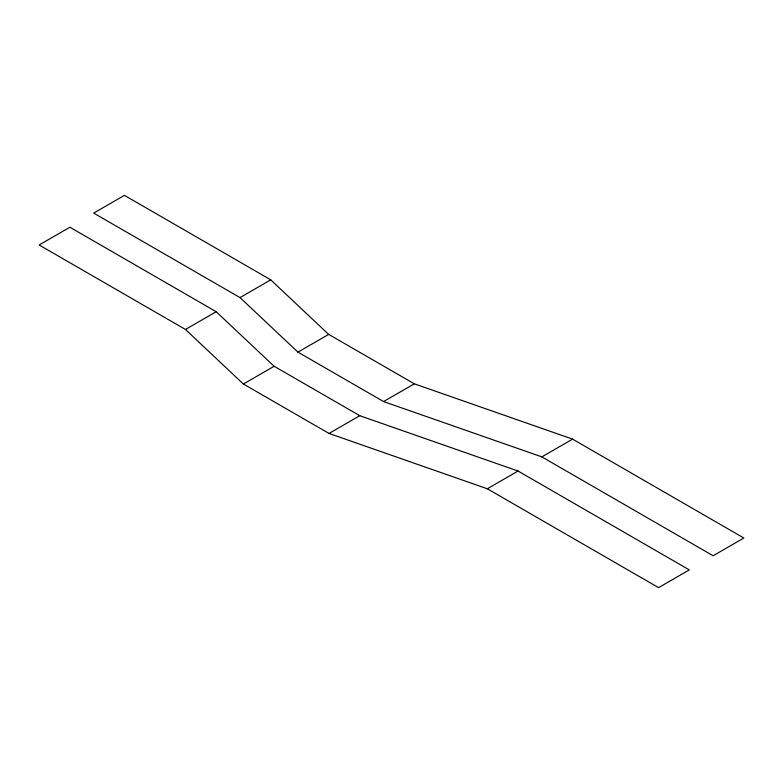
<?xml version="1.0" encoding="UTF-8"?>
<svg xmlns="http://www.w3.org/2000/svg" width="783" height="783" viewBox="0 0 783 783"><rect width="100%" height="100%" fill="white"/><g stroke="black" fill="none" stroke-linecap="round" stroke-linejoin="round"><path stroke-width="1.17" d="M270.761 279.844L124.428 195.358L93.686 213.103L240.019 297.589L270.761 279.844L328.645 334.41M216.216 311.722L69.883 227.236L39.15 244.991L185.483 329.467L216.216 311.722L274.109 366.287M297.902 352.154L328.694 334.38L414.324 383.817L572.588 439.136L743.85 538.009L713.117 555.764L541.846 456.881L383.582 401.571L297.951 352.125L240.019 297.589M383.582 401.571L414.324 383.817M329.046 433.449L359.779 415.704L518.043 471.023L689.314 569.897L658.572 587.641L487.31 488.768L329.046 433.449L243.415 384.013M541.846 456.881L572.588 439.136M487.31 488.768L518.043 471.023M359.779 415.704L274.148 366.268L243.366 384.042L185.473 329.467"/></g></svg>
